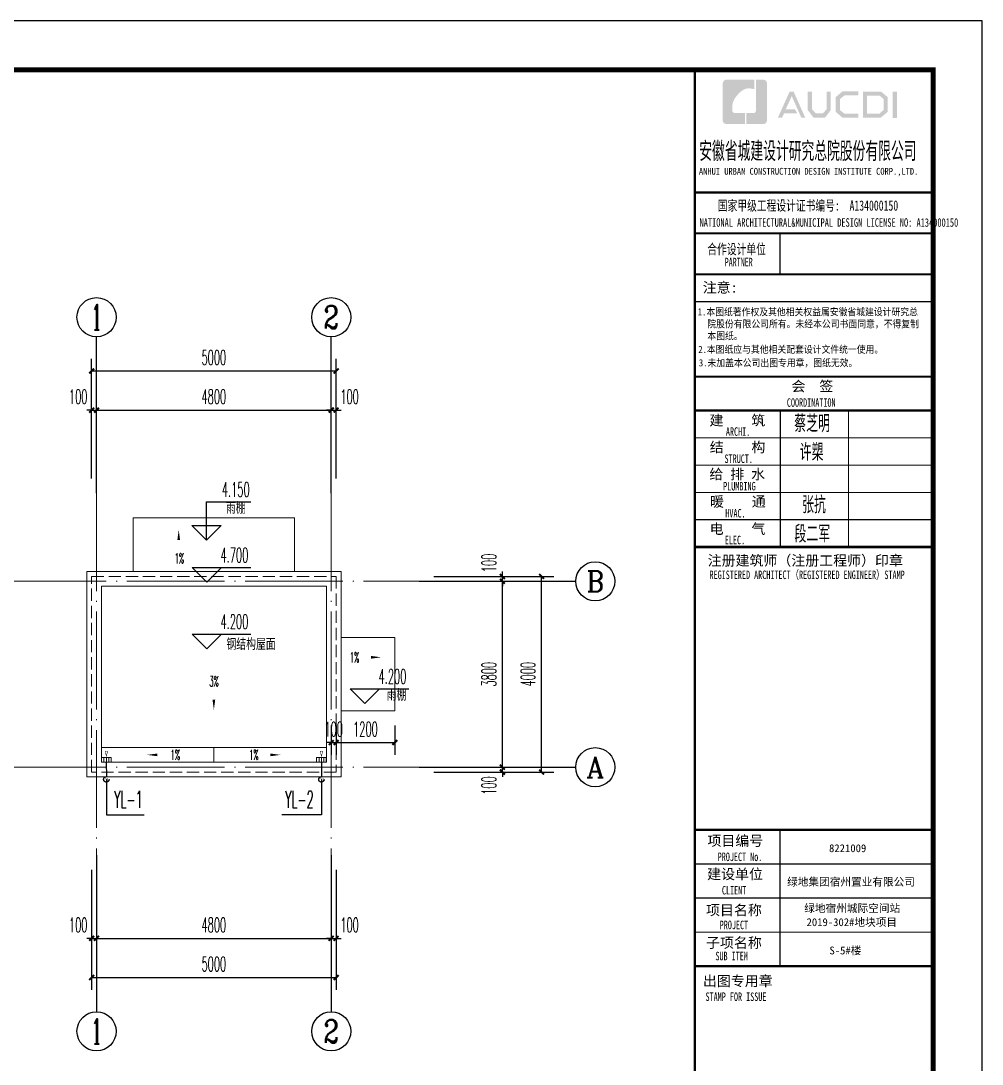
# Model space of a CAD drawing. Extents: x 806433 to 916184, y 471594 to 628865.
# Drawn here: x 872610 to 892269, y 525258 to 546587 of the extents above; entities that cross this region are included whole.
import ezdxf
from ezdxf.enums import TextEntityAlignment as Align

# ---------------------------------------------------------------- set-up
doc = ezdxf.new("R2010")
doc.units = 0
doc.header["$LTSCALE"] = 1000
doc.header["$MEASUREMENT"] = 0
doc.linetypes.add('DASH', pattern=[0.35, 0.25, -0.1])
doc.linetypes.add('DOTE', pattern=[2.42, 2, -0.2, 0.02, -0.2])
for name, color, linetype in [('AXIS', 3, 'Continuous'), ('AXIS_TEXT', 4, 'Continuous'), ('DIM_ELEV', 3, 'Continuous'), ('DIM_雨水', 4, 'Continuous'), ('PUB_TEXT', 4, 'Continuous'), ('VPIPE-凝结', 150, 'Continuous'), ('VPIPE-雨水', 4, 'DASH'), ('图框', 140, 'Continuous'), ('图签文字', 147, 'Continuous')]:
    doc.layers.add(name, color=color, linetype=linetype)
for name, color, linetype, lineweight in [('DOTE', 19, 'DOTE', 9), ('STAIR', 2, 'Continuous', 18), ('图签', 147, 'Continuous', 18), ('平面-分水线', 214, 'Continuous', 15), ('平面-排水沟', 86, 'Continuous', 15)]:
    doc.layers.add(name, color=color, linetype=linetype, lineweight=lineweight)
doc.styles.add('_TCH_AXIS', font='COMPLEX', dxfattribs={"bigfont": 'GBCBIG'})
doc.styles.add('_TCH_DIM', font='SIMPLEX.shx', dxfattribs={"width": 0.7, "bigfont": 'GBCBIG.shx'})
doc.styles.add('_TCH_DIM_T3', font='SIMPLEX.shx', dxfattribs={"width": 0.494118, "bigfont": 'GBCBIG.shx'})
doc.styles.add('_TWT_SERIAL', font='simplex.shx', dxfattribs={"width": 0.6, "oblique": 10, "height": 3.5, "bigfont": 'aadri.shx'})
doc.styles.add('COMPLEX', font='COMPLEX')
doc.styles.add('HT', font='simhei.ttf')
doc.styles.get("Standard").update_dxf_attribs({"font": 'gbenor.shx', "bigfont": 'gbcbig.shx'})
doc.styles.add('宋体', font='', dxfattribs={"height": 50})
doc.styles.add('建筑图签-1', font='simhei.ttf', dxfattribs={"width": 0.7})
doc.styles.add('建筑图签-2', font='TXT.shx', dxfattribs={"width": 0.5, "bigfont": 'HZTXT.shx'})
doc.styles.get('宋体').set_extended_font_data('SimSun')
doc.dimstyles.new('_TCH_ARCH&&100', dxfattribs={"dimtxt": 297.5, "dimasz": 100, "dimexe": 250, "dimexo": 300, "dimgap": 126.25, "dimtad": 1, "dimdec": 0, "dimzin": 0, "dimdsep": 46, "dimtxsty": '_TCH_DIM_T3', "dimblk": 'ARCHTICK', "dimcen": 0.09, "dimclrt": 4, "dimazin": 2, "dimtfac": 1, "dimtdec": 0, "dimtix": 1, "dimtmove": 2, "dimatfit": 3, "dimfxl": 0, "dimtolj": 1, "dimtzin": 0, "dimarcsym": 0})

# ---------------------------------------------------------------- blocks, each defined once
blk = doc.blocks.new('院标1')
h = blk.add_hatch(color=150)
h.dxf.hatch_style = 1
h.set_gradient(color1=(33, 113, 253), color2=(33, 113, 253), tint=1, name='INVCURVED')
edge = h.paths.add_edge_path()
edge.add_spline(control_points=[(116373, 648379), (116379, 648379), (116382, 648379), (116391, 648379), (116391, 648379), (116391, 648379), (116616, 648379), (116616, 648379), (116616, 648379), (116616, 648379), (116616, 648054), (116616, 648054), (116616, 648054), (116616, 648054), (116108, 648054), (116108, 648054), (116108, 648054), (116028, 648054), (115963, 648111), (115963, 648199), (115963, 648199), (115963, 648199), (115963, 649215), (115963, 649215), (115963, 649215), (115963, 649295), (116018, 649360), (116108, 649360), (116108, 649360), (116108, 649360), (116897, 649360), (116897, 649360), (116897, 649360), (116897, 649360), (116897, 649080), (116897, 649080), (116897, 649080), (116897, 649080), (116566, 649140), (116356, 648859), (116356, 648859), (116245, 648719), (116240, 648545), (116247, 648466), (116247, 648466), (116254, 648386), (116247, 648466), (116247, 648466), (116247, 648466), (116247, 648466), (116258, 648374), (116373, 648379)], knot_values=[0, 0, 0, 0, 0.071429, 0.071429, 0.071429, 0.107143, 0.142857, 0.142857, 0.142857, 0.178571, 0.214286, 0.214286, 0.214286, 0.25, 0.285714, 0.285714, 0.285714, 0.321429, 0.357143, 0.357143, 0.357143, 0.392857, 0.428571, 0.428571, 0.428571, 0.464286, 0.5, 0.5, 0.5, 0.535714, 0.571429, 0.571429, 0.571429, 0.607143, 0.642857, 0.642857, 0.642857, 0.678571, 0.714286, 0.714286, 0.714286, 0.75, 0.785714, 0.785714, 0.785714, 0.821429, 0.857143, 0.857143, 0.857143, 0.928571, 1, 1, 1, 1], degree=3, periodic=0)
h = blk.add_hatch(color=150)
h.dxf.hatch_style = 1
h.set_gradient(color1=(33, 113, 253), color2=(33, 113, 253), tint=1, name='INVCURVED')
edge = h.paths.add_edge_path()
edge.add_spline(control_points=[(117268, 649215), (117268, 649215), (117268, 648199), (117268, 648199), (117268, 648199), (117268, 648114), (117212, 648054), (117123, 648054), (117123, 648054), (117123, 648054), (116663, 648054), (116663, 648054), (116663, 648054), (116663, 648054), (116663, 648379), (116663, 648379), (116663, 648379), (116663, 648379), (116865, 648379), (116865, 648379), (116865, 648379), (116907, 648379), (116941, 648413), (116941, 648455), (116941, 648455), (116941, 648455), (116941, 649360), (116941, 649360), (116941, 649360), (116941, 649360), (117123, 649360), (117123, 649360), (117123, 649360), (117204, 649360), (117268, 649306), (117268, 649215)], knot_values=[0, 0, 0, 0, 0.1, 0.1, 0.1, 0.15, 0.2, 0.2, 0.2, 0.25, 0.3, 0.3, 0.3, 0.35, 0.4, 0.4, 0.4, 0.45, 0.5, 0.5, 0.5, 0.55, 0.6, 0.6, 0.6, 0.65, 0.7, 0.7, 0.7, 0.75, 0.8, 0.8, 0.8, 0.9, 1, 1, 1, 1], degree=3, periodic=0)
blk = doc.blocks.new('DFSFSF')
at = {"layer": '平面-分水线'}
for p, q in [((697142, 775568), (697142, 775668)), ((697342, 775668), (697143, 775668)), ((697342, 775568), (697143, 775568)), ((697193, 775568), (697193, 775668)), ((697243, 775568), (697243, 775668)), ((697292, 775568), (697292, 775668)), ((697342, 775668), (697342, 775568)), ((697342, 775568), (697342, 775668))]:
    blk.add_line(p, q, dxfattribs=at)
blk = doc.blocks.new('DFGDGDGD')
at = {"layer": '平面-分水线', "const_width": 10}
blk.add_lwpolyline([(697268, 775441), (697243, 775541), (697218, 775441)], close=True, dxfattribs=at)
blk.add_blockref('DFSFSF', (0, 0))
blk = doc.blocks.new('_ArchTick')
at = {"color": 0, "linetype": 'ByBlock', "const_width": 0.4}
blk.add_lwpolyline([(-0.5, -0.5), (0.5, 0.5)], dxfattribs=at)
blk = doc.blocks.new('*D37')
at = {"layer": 'AXIS', "color": 0, "lineweight": -2}
for p, q in [((879057, 532179), (879057, 531583)), ((880257, 532179), (880257, 531583)), ((879057, 531833), (880257, 531833))]:
    blk.add_line(p, q, dxfattribs=at)
at = {"layer": 'Defpoints', "color": 0}
for p in [(879057, 532479), (880257, 532479), (880257, 531833)]:
    blk.add_point(p, dxfattribs=at)
at = {"layer": 'AXIS', "color": 0, "lineweight": -2, "xscale": 100, "yscale": 100, "zscale": 100, "rotation": 180}
blk.add_blockref('_ArchTick', (879057, 531833), dxfattribs=at)
at = {"layer": 'AXIS', "color": 0, "lineweight": -2, "xscale": 100, "yscale": 100, "zscale": 100}
blk.add_blockref('_ArchTick', (880257, 531833), dxfattribs=at)
at = {"layer": 'AXIS', "color": 4, "insert": (879657, 532108), "char_height": 297.5, "attachment_point": 5, "style": '_TCH_DIM_T3'}
blk.add_mtext('\\A1;1200', dxfattribs=at)
blk = doc.blocks.new('*D38')
at = {"layer": 'AXIS', "color": 0, "lineweight": -2}
for p, q in [((878957, 532179), (878957, 531583)), ((879057, 532179), (879057, 531583)), ((878957, 531833), (878857, 531833)), ((878957, 531833), (879057, 531833)), ((879057, 531833), (879157, 531833))]:
    blk.add_line(p, q, dxfattribs=at)
at = {"layer": 'Defpoints', "color": 0}
for p in [(878957, 532479), (879057, 532479), (879057, 531833)]:
    blk.add_point(p, dxfattribs=at)
at = {"layer": 'AXIS', "color": 0, "lineweight": -2, "xscale": 100, "yscale": 100, "zscale": 100}
blk.add_blockref('_ArchTick', (878957, 531833), dxfattribs=at)
at = {"layer": 'AXIS', "color": 0, "lineweight": -2, "xscale": 100, "yscale": 100, "zscale": 100, "rotation": 180}
blk.add_blockref('_ArchTick', (879057, 531833), dxfattribs=at)
at = {"layer": 'AXIS', "color": 4, "insert": (879007, 532108), "char_height": 297.5, "attachment_point": 5, "style": '_TCH_DIM_T3'}
blk.add_mtext('\\A1;100', dxfattribs=at)
blk = doc.blocks.new('*D39')
at = {"layer": 'AXIS', "color": 0, "lineweight": -2}
for p, q in [((881057, 531329), (882707, 531329)), ((882457, 531329), (882457, 531429)), ((882457, 531229), (882457, 531329)), ((881057, 531229), (882707, 531229)), ((882457, 531229), (882457, 531129))]:
    blk.add_line(p, q, dxfattribs=at)
at = {"layer": 'Defpoints', "color": 0}
for p in [(880757, 531329), (882457, 531329), (880757, 531229)]:
    blk.add_point(p, dxfattribs=at)
at = {"layer": 'AXIS', "color": 0, "lineweight": -2, "xscale": 100, "yscale": 100, "zscale": 100}
for p, rotation in [((882457, 531329), 270), ((882457, 531229), 90)]:
    blk.add_blockref('_ArchTick', p, dxfattribs=dict(at, rotation=rotation))
at = {"layer": 'AXIS', "color": 4, "insert": (882182, 530954), "char_height": 297.5, "attachment_point": 5, "rotation": 90, "style": '_TCH_DIM_T3'}
blk.add_mtext('\\A1;100', dxfattribs=at)
blk = doc.blocks.new('*D40')
at = {"layer": 'AXIS', "color": 0, "lineweight": -2}
for p, q in [((881057, 535129), (882707, 535129)), ((882457, 531329), (882457, 535129)), ((881057, 531329), (882707, 531329))]:
    blk.add_line(p, q, dxfattribs=at)
at = {"layer": 'Defpoints', "color": 0}
for p in [(880757, 535129), (882457, 535129), (880757, 531329)]:
    blk.add_point(p, dxfattribs=at)
at = {"layer": 'AXIS', "color": 0, "lineweight": -2, "xscale": 100, "yscale": 100, "zscale": 100}
for p, rotation in [((882457, 535129), 90), ((882457, 531329), 270)]:
    blk.add_blockref('_ArchTick', p, dxfattribs=dict(at, rotation=rotation))
at = {"layer": 'AXIS', "color": 4, "insert": (882182, 533229), "char_height": 297.5, "attachment_point": 5, "rotation": 90, "style": '_TCH_DIM_T3'}
blk.add_mtext('\\A1;3800', dxfattribs=at)
blk = doc.blocks.new('*D41')
at = {"layer": 'AXIS', "color": 0, "lineweight": -2}
for p, q in [((881057, 535229), (882707, 535229)), ((882457, 535229), (882457, 535329)), ((882457, 535129), (882457, 535229)), ((881057, 535129), (882707, 535129)), ((882457, 535129), (882457, 535029))]:
    blk.add_line(p, q, dxfattribs=at)
at = {"layer": 'Defpoints', "color": 0}
for p in [(880757, 535229), (882457, 535229), (880757, 535129)]:
    blk.add_point(p, dxfattribs=at)
at = {"layer": 'AXIS', "color": 0, "lineweight": -2, "xscale": 100, "yscale": 100, "zscale": 100}
for p, rotation in [((882457, 535229), 270), ((882457, 535129), 90)]:
    blk.add_blockref('_ArchTick', p, dxfattribs=dict(at, rotation=rotation))
at = {"layer": 'AXIS', "color": 4, "insert": (882182, 535504), "char_height": 297.5, "attachment_point": 5, "rotation": 90, "style": '_TCH_DIM_T3'}
blk.add_mtext('\\A1;100', dxfattribs=at)
blk = doc.blocks.new('*D42')
at = {"layer": 'AXIS', "color": 0, "lineweight": -2}
for p, q in [((881057, 535229), (883507, 535229)), ((883257, 531229), (883257, 535229)), ((881057, 531229), (883507, 531229))]:
    blk.add_line(p, q, dxfattribs=at)
at = {"layer": 'Defpoints', "color": 0}
for p in [(880757, 535229), (883257, 535229), (880757, 531229)]:
    blk.add_point(p, dxfattribs=at)
at = {"layer": 'AXIS', "color": 0, "lineweight": -2, "xscale": 100, "yscale": 100, "zscale": 100}
for p, rotation in [((883257, 535229), 90), ((883257, 531229), 270)]:
    blk.add_blockref('_ArchTick', p, dxfattribs=dict(at, rotation=rotation))
at = {"layer": 'AXIS', "color": 4, "insert": (882982, 533229), "char_height": 297.5, "attachment_point": 5, "rotation": 90, "style": '_TCH_DIM_T3'}
blk.add_mtext('\\A1;4000', dxfattribs=at)
blk = doc.blocks.new('*D43')
at = {"layer": 'AXIS', "color": 0, "lineweight": -2}
for p, q in [((874057, 537229), (874057, 538879)), ((874157, 537229), (874157, 538879)), ((874057, 538629), (873957, 538629)), ((874057, 538629), (874157, 538629)), ((874157, 538629), (874257, 538629))]:
    blk.add_line(p, q, dxfattribs=at)
at = {"layer": 'Defpoints', "color": 0}
for p in [(874157, 538629), (874057, 536929), (874157, 536929)]:
    blk.add_point(p, dxfattribs=at)
at = {"layer": 'AXIS', "color": 0, "lineweight": -2, "xscale": 100, "yscale": 100, "zscale": 100}
blk.add_blockref('_ArchTick', (874057, 538629), dxfattribs=at)
at = {"layer": 'AXIS', "color": 0, "lineweight": -2, "xscale": 100, "yscale": 100, "zscale": 100, "rotation": 180}
blk.add_blockref('_ArchTick', (874157, 538629), dxfattribs=at)
at = {"layer": 'AXIS', "color": 4, "insert": (873782, 538904), "char_height": 297.5, "attachment_point": 5, "style": '_TCH_DIM_T3'}
blk.add_mtext('\\A1;100', dxfattribs=at)
blk = doc.blocks.new('*D44')
at = {"layer": 'AXIS', "color": 0, "lineweight": -2}
for p, q in [((874157, 537229), (874157, 538879)), ((878957, 537229), (878957, 538879)), ((874157, 538629), (878957, 538629))]:
    blk.add_line(p, q, dxfattribs=at)
at = {"layer": 'Defpoints', "color": 0}
for p in [(878957, 538629), (874157, 536929), (878957, 536929)]:
    blk.add_point(p, dxfattribs=at)
at = {"layer": 'AXIS', "color": 0, "lineweight": -2, "xscale": 100, "yscale": 100, "zscale": 100, "rotation": 180}
blk.add_blockref('_ArchTick', (874157, 538629), dxfattribs=at)
at = {"layer": 'AXIS', "color": 0, "lineweight": -2, "xscale": 100, "yscale": 100, "zscale": 100}
blk.add_blockref('_ArchTick', (878957, 538629), dxfattribs=at)
at = {"layer": 'AXIS', "color": 4, "insert": (876557, 538904), "char_height": 297.5, "attachment_point": 5, "style": '_TCH_DIM_T3'}
blk.add_mtext('\\A1;4800', dxfattribs=at)
blk = doc.blocks.new('*D45')
at = {"layer": 'AXIS', "color": 0, "lineweight": -2}
for p, q in [((878957, 537229), (878957, 538879)), ((879057, 537229), (879057, 538879)), ((878957, 538629), (878857, 538629)), ((878957, 538629), (879057, 538629)), ((879057, 538629), (879157, 538629))]:
    blk.add_line(p, q, dxfattribs=at)
at = {"layer": 'Defpoints', "color": 0}
for p in [(879057, 538629), (878957, 536929), (879057, 536929)]:
    blk.add_point(p, dxfattribs=at)
at = {"layer": 'AXIS', "color": 0, "lineweight": -2, "xscale": 100, "yscale": 100, "zscale": 100}
blk.add_blockref('_ArchTick', (878957, 538629), dxfattribs=at)
at = {"layer": 'AXIS', "color": 0, "lineweight": -2, "xscale": 100, "yscale": 100, "zscale": 100, "rotation": 180}
blk.add_blockref('_ArchTick', (879057, 538629), dxfattribs=at)
at = {"layer": 'AXIS', "color": 4, "insert": (879332, 538904), "char_height": 297.5, "attachment_point": 5, "style": '_TCH_DIM_T3'}
blk.add_mtext('\\A1;100', dxfattribs=at)
blk = doc.blocks.new('*D46')
at = {"layer": 'AXIS', "color": 0, "lineweight": -2}
for p, q in [((874057, 537229), (874057, 539679)), ((879057, 537229), (879057, 539679)), ((874057, 539429), (879057, 539429))]:
    blk.add_line(p, q, dxfattribs=at)
at = {"layer": 'Defpoints', "color": 0}
for p in [(879057, 539429), (874057, 536929), (879057, 536929)]:
    blk.add_point(p, dxfattribs=at)
at = {"layer": 'AXIS', "color": 0, "lineweight": -2, "xscale": 100, "yscale": 100, "zscale": 100, "rotation": 180}
blk.add_blockref('_ArchTick', (874057, 539429), dxfattribs=at)
at = {"layer": 'AXIS', "color": 0, "lineweight": -2, "xscale": 100, "yscale": 100, "zscale": 100}
blk.add_blockref('_ArchTick', (879057, 539429), dxfattribs=at)
at = {"layer": 'AXIS', "color": 4, "insert": (876557, 539704), "char_height": 297.5, "attachment_point": 5, "style": '_TCH_DIM_T3'}
blk.add_mtext('\\A1;5000', dxfattribs=at)
blk = doc.blocks.new('*D51')
at = {"layer": 'AXIS', "color": 0, "lineweight": -2}
for p, q in [((874057, 529229), (874057, 527579)), ((874157, 529229), (874157, 527579)), ((874057, 527829), (873957, 527829)), ((874057, 527829), (874157, 527829)), ((874157, 527829), (874257, 527829))]:
    blk.add_line(p, q, dxfattribs=at)
at = {"layer": 'Defpoints', "color": 0}
for p in [(874057, 529529), (874157, 529529), (874157, 527829)]:
    blk.add_point(p, dxfattribs=at)
at = {"layer": 'AXIS', "color": 0, "lineweight": -2, "xscale": 100, "yscale": 100, "zscale": 100}
blk.add_blockref('_ArchTick', (874057, 527829), dxfattribs=at)
at = {"layer": 'AXIS', "color": 0, "lineweight": -2, "xscale": 100, "yscale": 100, "zscale": 100, "rotation": 180}
blk.add_blockref('_ArchTick', (874157, 527829), dxfattribs=at)
at = {"layer": 'AXIS', "color": 4, "insert": (873782, 528104), "char_height": 297.5, "attachment_point": 5, "style": '_TCH_DIM_T3'}
blk.add_mtext('\\A1;100', dxfattribs=at)
blk = doc.blocks.new('*D52')
at = {"layer": 'AXIS', "color": 0, "lineweight": -2}
for p, q in [((874157, 529229), (874157, 527579)), ((878957, 529229), (878957, 527579)), ((874157, 527829), (878957, 527829))]:
    blk.add_line(p, q, dxfattribs=at)
at = {"layer": 'Defpoints', "color": 0}
for p in [(874157, 529529), (878957, 529529), (878957, 527829)]:
    blk.add_point(p, dxfattribs=at)
at = {"layer": 'AXIS', "color": 0, "lineweight": -2, "xscale": 100, "yscale": 100, "zscale": 100, "rotation": 180}
blk.add_blockref('_ArchTick', (874157, 527829), dxfattribs=at)
at = {"layer": 'AXIS', "color": 0, "lineweight": -2, "xscale": 100, "yscale": 100, "zscale": 100}
blk.add_blockref('_ArchTick', (878957, 527829), dxfattribs=at)
at = {"layer": 'AXIS', "color": 4, "insert": (876557, 528104), "char_height": 297.5, "attachment_point": 5, "style": '_TCH_DIM_T3'}
blk.add_mtext('\\A1;4800', dxfattribs=at)
blk = doc.blocks.new('*D53')
at = {"layer": 'AXIS', "color": 0, "lineweight": -2}
for p, q in [((878957, 529229), (878957, 527579)), ((879057, 529229), (879057, 527579)), ((878957, 527829), (878857, 527829)), ((878957, 527829), (879057, 527829)), ((879057, 527829), (879157, 527829))]:
    blk.add_line(p, q, dxfattribs=at)
at = {"layer": 'Defpoints', "color": 0}
for p in [(878957, 529529), (879057, 529529), (879057, 527829)]:
    blk.add_point(p, dxfattribs=at)
at = {"layer": 'AXIS', "color": 0, "lineweight": -2, "xscale": 100, "yscale": 100, "zscale": 100}
blk.add_blockref('_ArchTick', (878957, 527829), dxfattribs=at)
at = {"layer": 'AXIS', "color": 0, "lineweight": -2, "xscale": 100, "yscale": 100, "zscale": 100, "rotation": 180}
blk.add_blockref('_ArchTick', (879057, 527829), dxfattribs=at)
at = {"layer": 'AXIS', "color": 4, "insert": (879332, 528104), "char_height": 297.5, "attachment_point": 5, "style": '_TCH_DIM_T3'}
blk.add_mtext('\\A1;100', dxfattribs=at)
blk = doc.blocks.new('*D54')
at = {"layer": 'AXIS', "color": 0, "lineweight": -2}
for p, q in [((874057, 529229), (874057, 526779)), ((879057, 529229), (879057, 526779)), ((874057, 527029), (879057, 527029))]:
    blk.add_line(p, q, dxfattribs=at)
at = {"layer": 'Defpoints', "color": 0}
for p in [(874057, 529529), (879057, 529529), (879057, 527029)]:
    blk.add_point(p, dxfattribs=at)
at = {"layer": 'AXIS', "color": 0, "lineweight": -2, "xscale": 100, "yscale": 100, "zscale": 100, "rotation": 180}
blk.add_blockref('_ArchTick', (874057, 527029), dxfattribs=at)
at = {"layer": 'AXIS', "color": 0, "lineweight": -2, "xscale": 100, "yscale": 100, "zscale": 100}
blk.add_blockref('_ArchTick', (879057, 527029), dxfattribs=at)
at = {"layer": 'AXIS', "color": 4, "insert": (876557, 527304), "char_height": 297.5, "attachment_point": 5, "style": '_TCH_DIM_T3'}
blk.add_mtext('\\A1;5000', dxfattribs=at)
blk = doc.blocks.new('_AXISO')
blk.add_circle((0, 0), 0.5)
at = {"layer": 'AXIS_TEXT', "style": 'COMPLEX', "width": 1.041667}
blk.add_attdef('A', text='', height=0.56, dxfattribs=at).set_placement((-0.25, -0.28), (0.25, -0.28), align=Align.FIT)

msp = doc.modelspace()

# ---------------------------------------------------------------- hatches: boundary and pattern name
at = {"layer": '图框'}
h = msp.add_hatch(color=256, dxfattribs=at)
h.paths.add_polyline_path([(890442, 545139.9), (890529.5, 545139.9), (890529.5, 544603.1), (890442, 544603.1)])
h.paths.add_polyline_path([(889917.4, 545058.6), (889917.4, 544692.1), (890168.7, 544692.1), (890255.2, 544766.4), (890255.2, 544988.4), (890171.3, 545058.6)], flags=16)
h.paths.add_polyline_path([(889835.2, 545140.9), (889835.2, 544609.8), (890199.2, 544609.8), (890337.5, 544728.6), (890337.5, 545026.9), (890201.2, 545140.9)])
h.paths.add_polyline_path([(889735.6, 545143.4), (889735.6, 545063.1), (889451.9, 545063.1), (889359.3, 544985.8), (889359.3, 544762.9), (889451.9, 544691.7), (889737.1, 544691.7), (889737.1, 544606.8), (889414, 544606.8), (889272.9, 544728), (889272.9, 545026.7), (889410.9, 545143.4)])
h.paths.add_polyline_path([(888702.2, 545142.2), (888786.2, 545142.2), (888786.2, 544786.3), (888865.7, 544694.7), (889012.4, 544694.7), (889091.9, 544786.3), (889091.9, 545142.2), (889171.4, 545142.2), (889171.4, 544760.4), (889056.8, 544609.2), (888821.4, 544609.2), (888702.2, 544761.9)])
h.paths.add_polyline_path([(888331.6, 545141.2), (888413.1, 545141.2), (888651.4, 544608.6), (888570.8, 544608.6), (888374.7, 545050.5), (888252.6, 544780), (888441.9, 544780), (888484.1, 544699.7), (888218.6, 544699.7), (888177.7, 544607.2), (888092, 544607.2)])

# ---------------------------------------------------------------- linework, layer by layer
at = {"layer": 'AXIS', "color": 8}
for p, q in [((874157, 536928.8), (874157, 540128.8)), ((878957, 536928.8), (878957, 540128.8)), ((880757, 535128.8), (883957, 535128.8)), ((880757, 531328.8), (883957, 531328.8)), ((874157, 529528.8), (874157, 526328.8)), ((878957, 529528.8), (878957, 526328.8))]:
    msp.add_line(p, q, dxfattribs=at)
at = {"layer": 'DIM_ELEV', "color": 8}
for p, q in [((876404.7, 535968.2), (876404.7, 536751.4)), ((876404.7, 536751.4), (877311.8, 536751.4)), ((876404.7, 535968.2), (876104.7, 536268.2)), ((876104.7, 536268.2), (876704.7, 536268.2)), ((876404.7, 535968.2), (876704.7, 536268.2)), ((876412.4, 535110.2), (876112.4, 535410.2)), ((876112.4, 535410.2), (877311.8, 535410.2)), ((876412.4, 535110.2), (876712.4, 535410.2)), ((876412.4, 533749.7), (876112.4, 534049.7)), ((876112.4, 534049.7), (877311.8, 534049.7)), ((876412.4, 533749.7), (876712.4, 534049.7)), ((879644.9, 532630.7), (879344.9, 532930.7)), ((879344.9, 532930.7), (880544.3, 532930.7)), ((879644.9, 532630.7), (879944.9, 532930.7))]:
    msp.add_line(p, q, dxfattribs=at)
at = {"layer": 'DIM_雨水', "color": 1}
for p, q in [((874357.7, 531078.8), (874357.7, 530358.3)), ((878757.2, 531078.8), (878757.2, 530355)), ((874357.7, 530358.3), (875129.4, 530358.3)), ((878757.2, 530355), (877944.1, 530355))]:
    msp.add_line(p, q, dxfattribs=at)
at = {"layer": 'DOTE', "color": 169}
for points in [[(874157, 536928.8), (874157, 529528.8)], [(878957, 536928.8), (878957, 529528.8)], [(872357, 535128.8), (880757, 535128.8)], [(872357, 531328.8), (880757, 531328.8)]]:
    msp.add_lwpolyline(points, dxfattribs=at)
at = {"layer": 'STAIR', "color": 8}
for points in [[(878207, 535328.8), (878207, 536428.8), (874907, 536428.8), (874907, 535328.8)], [(879157, 532478.8), (880257, 532478.8), (880257, 533978.8), (879157, 533978.8)]]:
    msp.add_lwpolyline(points, dxfattribs=at)
for points in [[(873957, 535328.8), (879157, 535328.8), (879157, 531128.8), (873957, 531128.8)], [(874257, 535028.8), (878857, 535028.8), (878857, 531428.8), (874257, 531428.8)]]:
    msp.add_lwpolyline(points, close=True, dxfattribs=at)
at = {"layer": 'STAIR', "color": 8, "linetype": 'DASH'}
msp.add_lwpolyline([(874057, 535228.8), (879057, 535228.8), (879057, 531228.8), (874057, 531228.8)], close=True, dxfattribs=at)
at = {"layer": 'VPIPE-凝结', "color": 8}
for p, q in [((874357.6, 531428.8), (874357.7, 531133.8)), ((878757.2, 531428.8), (878757.3, 531133.8))]:
    msp.add_line(p, q, dxfattribs=at)
at = {"layer": 'VPIPE-雨水', "color": 8}
for centre in [(874357.7, 531078.8), (878757.2, 531078.8)]:
    msp.add_circle(centre, 55, dxfattribs=at)
at = {"layer": 'VPIPE-雨水'}
for centre in [(874357.7, 531078.8), (878757.2, 531078.8)]:
    msp.add_circle(centre, 55, dxfattribs=at)
at = {"layer": '图框'}
for p, q in [((886394.3, 543078.4), (891272.3, 543078.4)), ((886394.3, 543078.4), (891272.3, 543078.4)), ((886394.3, 542242.2), (891272.3, 542242.2))]:
    msp.add_line(p, q, dxfattribs=at)
msp.add_lwpolyline([(832868.9, 504586.9), (892268.9, 504586.9), (892268.9, 546586.9), (832868.9, 546586.9)], close=True, dxfattribs=at)
at = {"layer": '图框', "const_width": 100}
msp.add_lwpolyline([(835368.9, 505586.9), (891268.9, 505586.9), (891268.9, 545586.9), (835368.9, 545586.9)], close=True, dxfattribs=at)
at = {"layer": '图框'}
for points, const_width in [([(886394.3, 505586.9), (886394.3, 545586.9)], 48.8), ([(886394.3, 543078.4), (891272.3, 543078.4)], 41.8), ([(886394.3, 542242.2), (891272.3, 542242.2)], 41.8), ([(886394.3, 542242.2), (891272.3, 542242.2)], 41.8), ([(888136.5, 542242.2), (888136.5, 541406)], 24.4), ([(886394.3, 541406), (891272.3, 541406)], 41.8), ([(886394.3, 541406), (891272.3, 541406)], 41.8), ([(886394.3, 540847.9), (891272.3, 540847.9)], 24.4), ([(886400.2, 539315.4), (891278.3, 539315.4)], 41.8), ([(886400.2, 538618.5), (891278.3, 538618.5)], 48.8), ([(886400.2, 538618.5), (891278.3, 538618.5)], 48.8), ([(888142.4, 538618.5), (888142.4, 535831)], 24.4), ([(889536.1, 538618.5), (889536.1, 535831)], 24.4), ([(886400.2, 538061), (891278.3, 538061)], 24.4), ([(886400.2, 537503.5), (891278.3, 537503.5)], 24.4), ([(886400.2, 536946), (891278.3, 536946)], 24.4), ([(886400.2, 536388.5), (891278.3, 536388.5)], 24.4), ([(886400.2, 535831), (891278.3, 535831)], 48.8), ([(886394.3, 530047.1), (891272.3, 530047.1)], 48.8), ([(886394.3, 530047.1), (891272.3, 530047.1)], 48.8), ([(888136.5, 527259.6), (888136.5, 530047.1)], 24.4), ([(886394.3, 529350.2), (891272.3, 529350.2)], 24.4), ([(886394.3, 528653.3), (891272.3, 528653.3)], 24.4), ([(886394.3, 527956.5), (891272.3, 527956.5)], 24.4), ([(891272.3, 527259.6), (886394.3, 527259.6)], 48.8)]:
    msp.add_lwpolyline(points, dxfattribs=dict(at, const_width=const_width))
at = {"layer": '平面-排水沟', "color": 8}
for p, q in [((874257, 531728.8), (878857, 531728.8)), ((876557, 531728.8), (876557, 531428.8))]:
    msp.add_line(p, q, dxfattribs=at)
for points in [[(875837.7, 535773.7, 0, 0, 0), (875837.7, 536181.6, 0, 56, 0), (875837.7, 535971.6, 0, 0, 0)], [(879572.7, 533575.6, 0, 0, 0), (879980.5, 533575.6, 0, 56, 0), (879770.5, 533575.6, 0, 0, 0)], [(876557, 532909.5, 0, 0, 0), (876557, 532501.7, 0, 56, 0), (876557, 532711.7, 0, 0, 0)], [(875600.8, 531580.9, 0, 0, 0), (875193, 531580.9, 0, 56, 0), (875403, 531580.9, 0, 0, 0)], [(877513.2, 531580.9, 0, 0, 0), (877921, 531580.9, 0, 56, 0), (877711, 531580.9, 0, 0, 0)]]:
    msp.add_lwpolyline(points, format="xyseb", dxfattribs=at)

# ---------------------------------------------------------------- block references
at = {"xscale": 0.6968641114982579, "yscale": 0.6968641114982579, "zscale": 0.6968641114982579}
msp.add_blockref('院标1', (806151.2, 92869.8), dxfattribs=at)
at = {"color": 8, "xscale": -1, "rotation": 180}
for p in [(177115.1, 1307096.3), (181514.7, 1307096.3)]:
    msp.add_blockref('DFGDGDGD', p, dxfattribs=at)
at = {"layer": 'AXIS', "color": 8}
ref = msp.add_blockref('_AXISO', (874157, 540528.8), dxfattribs=dict(at, xscale=800, yscale=800, zscale=800))
ref.add_attrib('A', '1', dxfattribs={"layer": 'AXIS_TEXT', "color": 8, "height": 514.7, "style": '_TCH_AXIS'}).set_placement((874046.7, 540271.4), (874267.3, 540271.4), align=Align.FIT)
ref = msp.add_blockref('_AXISO', (878957, 540528.8), dxfattribs=dict(at, xscale=800, yscale=800, zscale=800))
ref.add_attrib('A', '2', dxfattribs={"layer": 'AXIS_TEXT', "color": 8, "height": 465.9, "style": '_TCH_AXIS'}).set_placement((878801.7, 540295.8), (879112.3, 540295.8), align=Align.FIT)
ref = msp.add_blockref('_AXISO', (884357, 535128.8), dxfattribs=dict(at, xscale=800, yscale=800, zscale=800))
ref.add_attrib('A', 'B', dxfattribs={"layer": 'AXIS_TEXT', "color": 8, "height": 435.3, "style": '_TCH_AXIS'}).set_placement((884180.8, 534911.2), (884533.2, 534911.2), align=Align.FIT)
ref = msp.add_blockref('_AXISO', (884357, 531328.8), dxfattribs=dict(at, xscale=800, yscale=800, zscale=800))
ref.add_attrib('A', 'A', dxfattribs={"layer": 'AXIS_TEXT', "color": 8, "height": 425.2, "style": '_TCH_AXIS'}).set_placement((884174.8, 531116.2), (884539.2, 531116.2), align=Align.FIT)
ref = msp.add_blockref('_AXISO', (874157, 525928.8), dxfattribs=dict(at, xscale=800, yscale=800, zscale=800))
ref.add_attrib('A', '1', dxfattribs={"layer": 'AXIS_TEXT', "color": 8, "height": 514.7, "style": '_TCH_AXIS'}).set_placement((874046.7, 525671.4), (874267.3, 525671.4), align=Align.FIT)
ref = msp.add_blockref('_AXISO', (878957, 525928.8), dxfattribs=dict(at, xscale=800, yscale=800, zscale=800))
ref.add_attrib('A', '2', dxfattribs={"layer": 'AXIS_TEXT', "color": 8, "height": 465.9, "style": '_TCH_AXIS'}).set_placement((878801.7, 525695.8), (879112.3, 525695.8), align=Align.FIT)

# ---------------------------------------------------------------- texts
at = {"layer": 'DIM_ELEV', "color": 7, "style": '_TCH_DIM', "width": 0.494118}
for s, p in [('4.150', (876721.8, 536856.4)), ('4.700', (876693.8, 535515.2)), ('4.200', (876693.8, 534154.7)), ('4.200', (879926.3, 533035.7))]:
    msp.add_text(s, height=297.5, dxfattribs=at).set_placement(p)
at = {"layer": 'DIM_雨水', "color": 7, "style": '_TWT_SERIAL', "width": 0.48}
for s, p in [('YL-1', (874515.4, 530498.3)), ('YL-2', (878014.1, 530495))]:
    msp.add_text(s, height=350, dxfattribs=at).set_placement(p)
at = {"layer": 'PUB_TEXT', "color": 8}
for s, height, p in [('雨棚', 236.31, (876802.9, 536509.7)), ('钢结构屋面', 236.31, (876815.1, 533724.7)), ('雨棚', 236.31, (880090.5, 532689)), ('YL', 56, (874327.3, 531050.8)), ('YL', 56, (878726.9, 531050.8))]:
    msp.add_text(s, height=height, dxfattribs=at).set_placement(p)
at = {"layer": '图框'}
for s, height, style, width, p in [('ANHUI URBAN CONSTRUCTION DESIGN INSTITUTE CORP.,LTD.', 139.373, '建筑图签-1', 0.91, (886476.9, 543442.1)), ('NATIONAL ARCHITECTURAL&MUNICIPAL DESIGN LICENSE NO: A134000150', 174.216, '建筑图签-1', 0.6, (886489.6, 542377.6)), ('PARTNER', 174.22, '建筑图签-1', 0.6, (887003.9, 541568.5)), ('1.本图纸著作权及其他相关权益属安徽省城建设计研究总', 146.341, 'HT', 0.88, (886454, 540564.9)), ('院股份有限公司所有。未经本公司书面同意，不得复制', 146.341, 'HT', 0.88, (886648.7, 540317.9)), ('本图纸。', 146.34, 'HT', 0.88, (886648.7, 540074)), (' 2.本图纸应与其他相关配套设计文件统一使用。 ', 146.341, 'HT', 0.88, (886376.8, 539797.5)), ('3.未加盖本公司出图专用章，图纸无效。', 146.341, 'HT', 0.88, (886476.5, 539522.5)), ('COORDINATION', 174.216, '建筑图签-1', 0.7, (888275.6, 538697.1)), ('ARCHI.', 174.22, '建筑图签-1', 0.7, (887028.1, 538103.8)), ('STRUCT.', 174.22, '建筑图签-1', 0.7, (887000.4, 537548.5)), ('PLUMBING', 174.22, '建筑图签-1', 0.7, (886972.1, 536986.5)), ('HVAC.', 174.22, '建筑图签-1', 0.7, (887017.2, 536433.8)), ('ELEC.', 174.22, '建筑图签-1', 0.7, (887006.5, 535886.9)), ('REGISTERED ARCHITECT（REGISTERED ENGINEER）STAMP', 174.216, '建筑图签-1', 0.7, (886693.1, 535174.9)), ('PROJECT No.', 174.216, '建筑图签-1', 0.7, (886861, 529409.3, -1253.7)), ('CLIENT', 174.22, '建筑图签-1', 0.7, (886947.4, 528727)), ('PROJECT', 174.22, '建筑图签-1', 0.7, (886902.2, 528016.7)), ('SUB ITEM', 174.22, '建筑图签-1', 0.7, (886814.1, 527381.8)), ('STAMP FOR ISSUE', 174.216, '建筑图签-1', 0.7, (886612.2, 526549.5))]:
    msp.add_text(s, height=height, dxfattribs=dict(at, style=style, width=width)).set_placement(p)
at = {"layer": '图签', "color": 2, "style": '宋体'}
for s, height, p in [('8221009', 159.82, (889138.1, 529592.4)), ('绿地集团宿州置业有限公司', 159.822, (888279.4, 528905.4)), ('绿地宿州城际空间站', 159.82, (888631.1, 528365.8)), ('2019-302#地块项目', 159.822, (888677.9, 528080.7)), ('S-5#楼', 159.82, (889146.3, 527501.8))]:
    msp.add_text(s, height=height, dxfattribs=at).set_placement(p)
at = {"layer": '图签文字', "color": 7, "style": '建筑图签-1'}
for s, height, width, p in [('安徽省城建设计研究总院股份有限公司', 348.432, 0.55, (886483.5, 543759.1)), ('国家甲级工程设计证书编号:  A134000150', 209.059, 0.7, (886862.7, 542707)), ('合作设计单位', 209.06, 0.7, (886648.6, 541817))]:
    msp.add_text(s, height=height, dxfattribs=dict(at, width=width)).set_placement(p)
for s, height, p in [('注意:', 209.06, (886555.6, 541031.7)), ('会  签', 209.06, (888369.6, 539013.8)), ('建    筑', 209.06, (886693.7, 538316.4)), ('结    构', 209.06, (886696.9, 537767.6)), ('给 排 水', 209.06, (886690.5, 537214.4)), ('暖    通', 209.06, (886703.2, 536654.7)), ('电    气', 209.06, (886696.4, 536097.1)), ('注册建筑师（注册工程师）印章', 209.059, (886656, 535450.2)), ('项目编号', 209.06, (886650.7, 529721)), ('建设单位', 209.06, (886645.3, 529039.9)), ('项目名称', 209.06, (886621.9, 528302.7)), ('子项名称', 209.06, (886621.9, 527636)), ('出图专用章', 209.06, (886558.7, 526853.9))]:
    msp.add_text(s, height=height, dxfattribs=at).set_placement(p)
at = {"layer": '图签文字', "color": 1, "style": '建筑图签-2', "width": 0.7}
for s, p in [('蔡芝明', (888425.6, 538179.9)), ('许槊', (888536.9, 537592.5)), ('张抗', (888586.4, 536518.7)), ('段二军', (888429.6, 535922.5))]:
    msp.add_text(s, height=348.44, dxfattribs=at).set_placement(p)
at = {"layer": '平面-排水沟', "color": 7, "style": '_TCH_DIM', "width": 0.494118}
for s, p in [('1%', (875754.4, 535495.4)), ('1%', (879336, 533471.5)), ('3%', (876463.9, 532979.6)), ('1%', (875670.8, 531476.8)), ('1%', (877276.5, 531476.8))]:
    msp.add_text(s, height=208.25, dxfattribs=at).set_placement(p)

# ---------------------------------------------------------------- dimensions: what is measured, and where the dimension line sits
at = {"layer": 'AXIS', "color": 8}
for p1, p2, distance, picture, middle in [((874057, 536928.8), (879057, 536928.8), 2500, '*D46', (876557, 539703.8)), ((874157, 536928.8), (878957, 536928.8), 1700, '*D44', (876557, 538903.8)), ((880757, 531228.8), (880757, 535228.8), -2500, '*D42', (882982, 533228.8)), ((880757, 531328.8), (880757, 535128.8), -1700, '*D40', (882182, 533228.8)), ((878957, 532478.8), (879057, 532478.8), -645.8, '*D38', (879007, 532108)), ((879057, 532478.8), (880257, 532478.8), -645.8, '*D37', (879657, 532108)), ((874057, 529528.8), (879057, 529528.8), -2500, '*D54', (876557, 527303.8)), ((874157, 529528.8), (878957, 529528.8), -1700, '*D52', (876557, 528103.8))]:
    dim = msp.add_aligned_dim(p1=p1, p2=p2, distance=distance, dimstyle='_TCH_ARCH&&100', dxfattribs=at)
    dim.commit()
    dim.dimension.update_dxf_attribs({"geometry": picture, "text_midpoint": middle})
for base, p1, p2, angle, picture, middle in [((874157, 538628.8), (874057, 536928.8), (874157, 536928.8), 0, '*D43', (873782, 538903.8)), ((879057, 538628.8), (878957, 536928.8), (879057, 536928.8), 0, '*D45', (879332, 538903.8)), ((882457, 535228.8), (880757, 535128.8), (880757, 535228.8), 90, '*D41', (882182, 535503.8)), ((882457, 531328.8), (880757, 531228.8), (880757, 531328.8), 90, '*D39', (882182, 530953.8)), ((874157, 527828.8), (874057, 529528.8), (874157, 529528.8), 0, '*D51', (873782, 528103.8)), ((879057, 527828.8), (878957, 529528.8), (879057, 529528.8), 0, '*D53', (879332, 528103.8))]:
    dim = msp.add_linear_dim(base=base, p1=p1, p2=p2, angle=angle, dimstyle='_TCH_ARCH&&100', dxfattribs=at)
    dim.commit()
    dim.dimension.update_dxf_attribs({"geometry": picture, "text_midpoint": middle, "dimtype": 129})

doc.saveas('drawing.dxf')
